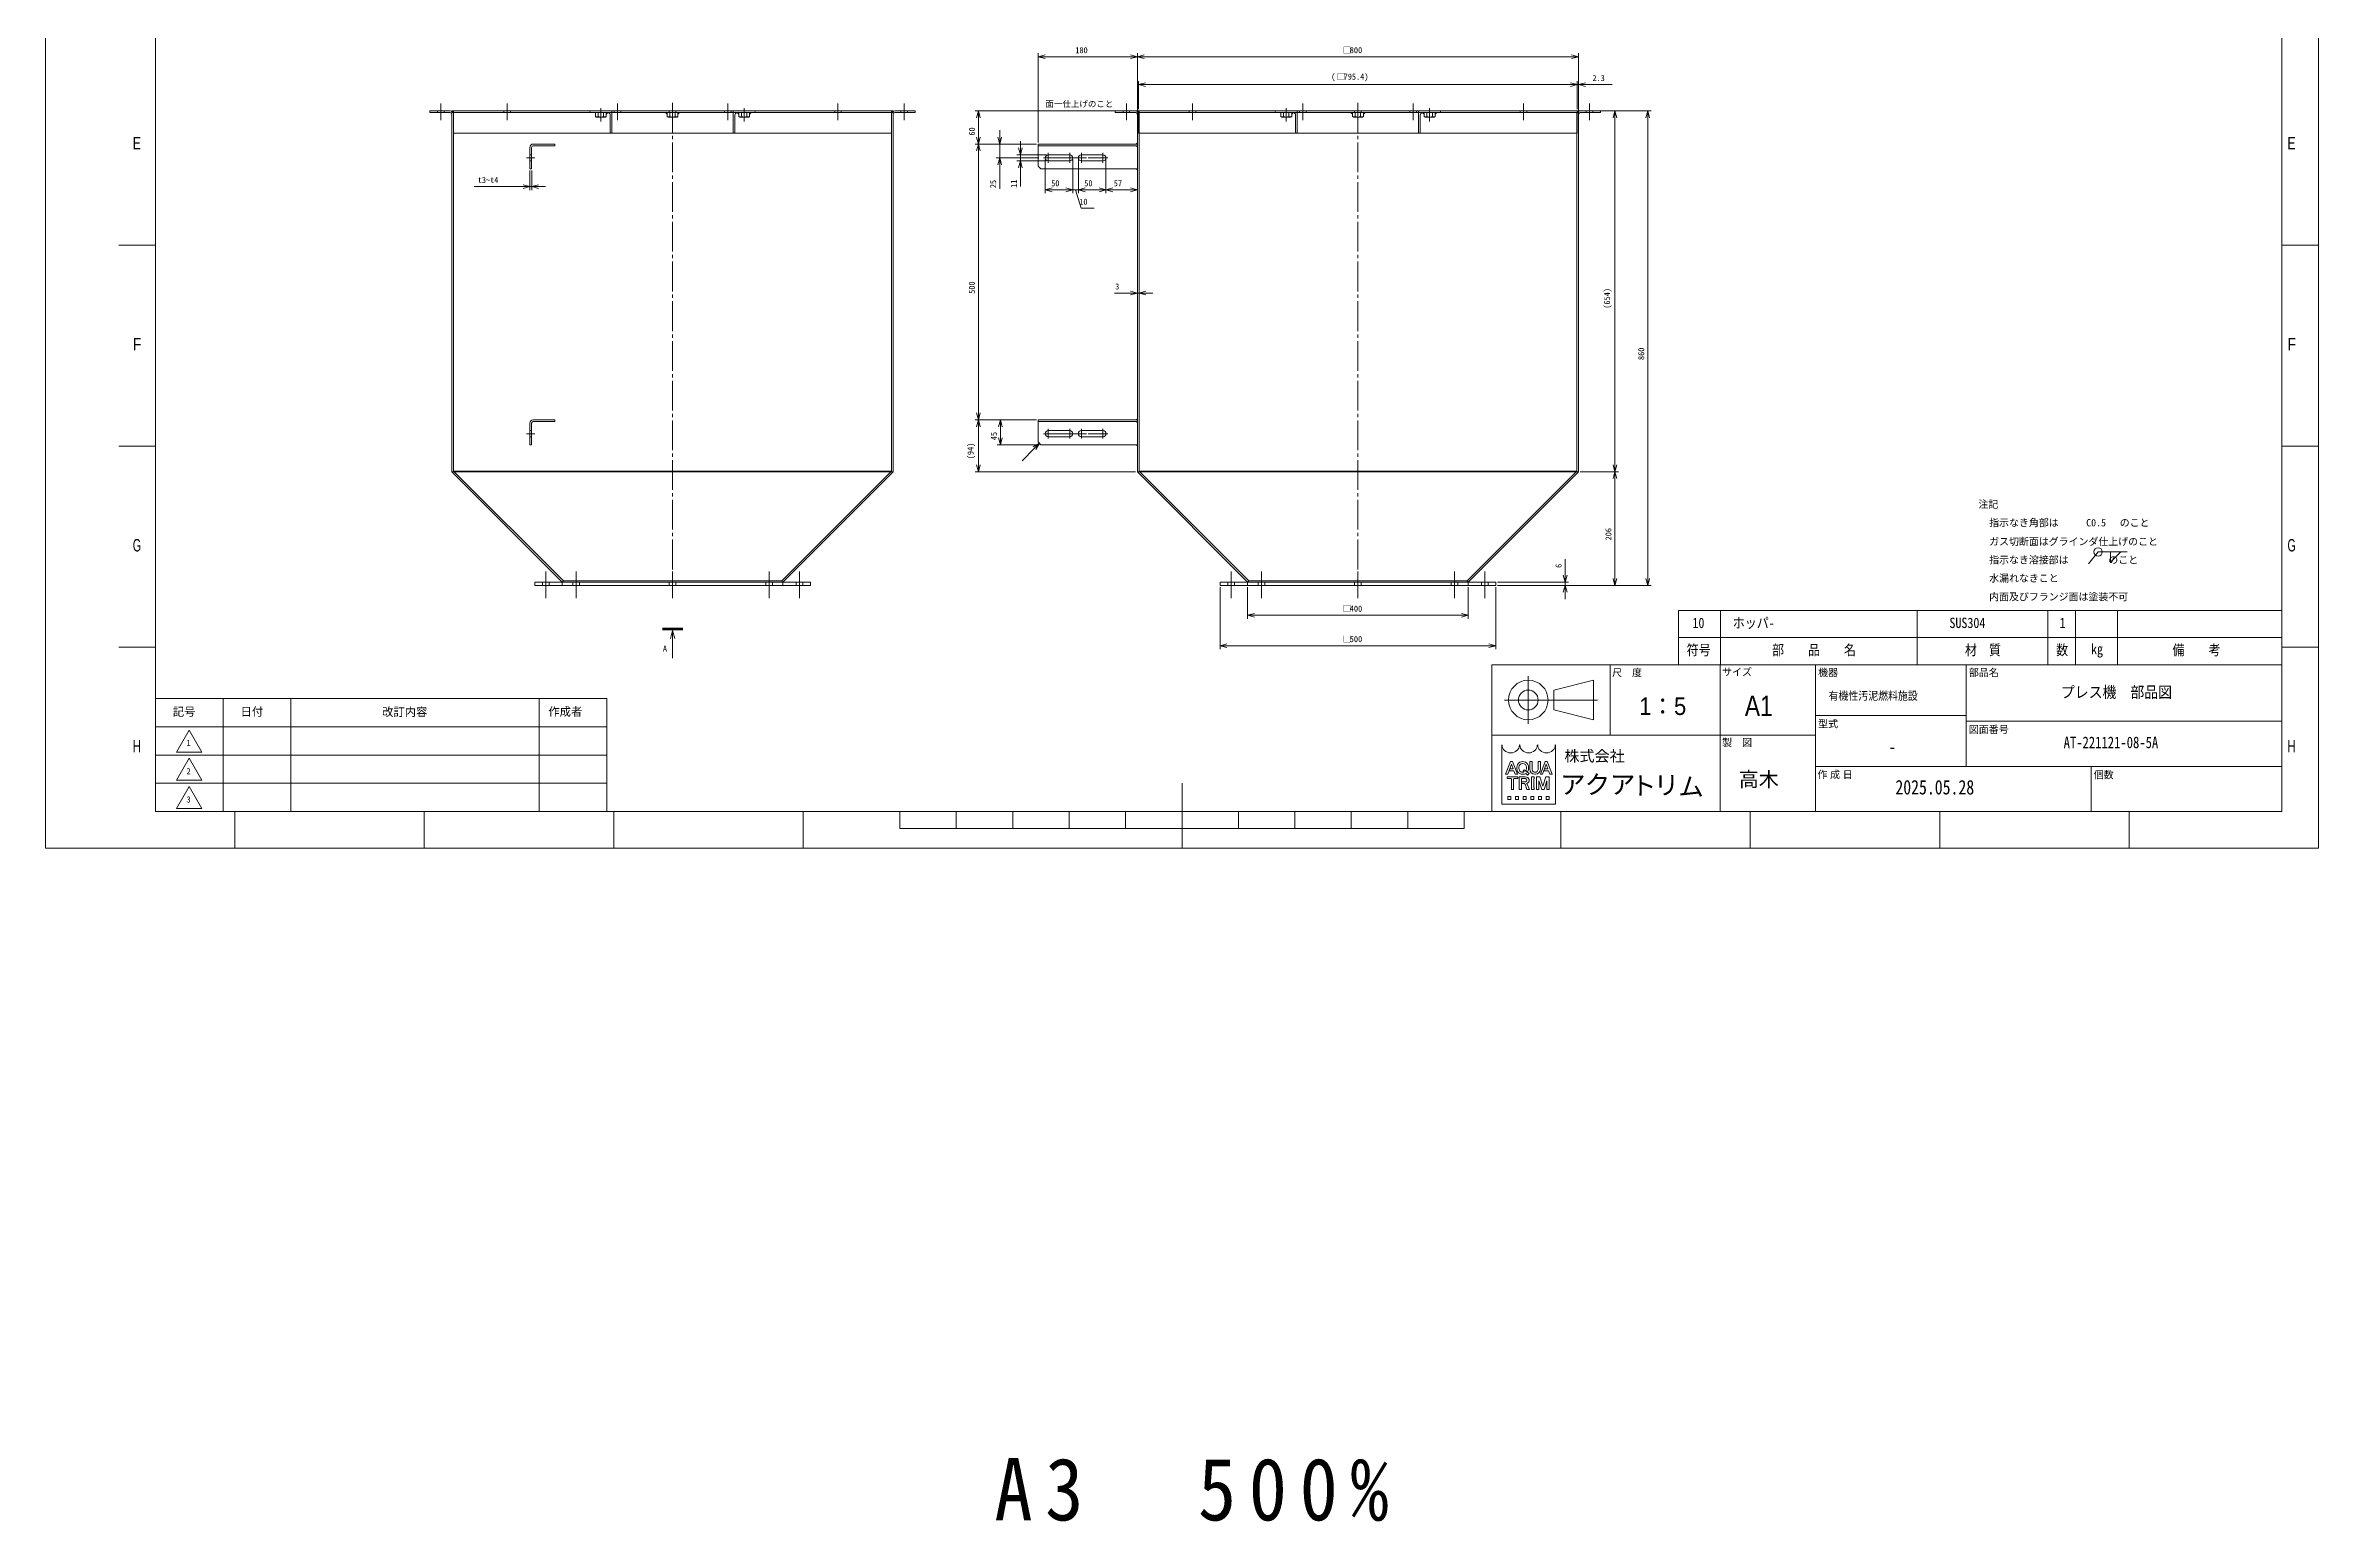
# Model space of a CAD drawing. Units: millimetres at full size. Extents: x -6753 to 6632, y -2759 to 1550.
# Drawn here: x 2510 to 6632, y -2759 to -83 of the extents above; entities that cross this region are included whole.
import ezdxf
from ezdxf.enums import TextEntityAlignment as Align

# ---------------------------------------------------------------- set-up
doc = ezdxf.new("R2010")
doc.units = ezdxf.units.MM
doc.header["$LTSCALE"] = 6
doc.linetypes.add('CHAIN2', pattern=[12, 9, -1, 1, -1])
for name, color, linetype, lineweight in [('0-2_08_DIM', 3, 'Continuous', 9), ('0-4_0', 134, 'Continuous', 9), ('0-8_99_図枠', 134, 'Continuous', 9), ('0-9_Defpoints', 134, 'Continuous', 9), ('0-A_02_細線', 6, 'Continuous', 9), ('0-B_01_外形線', 134, 'Continuous', 9), ('0-C_03_かくれ線', 5, 'Continuous', 9), ('0-D_04_中心線', 4, 'CHAIN2', 9)]:
    doc.layers.add(name, color=color, linetype=linetype, lineweight=lineweight)
doc.layers.add('0-7_07_TEXT', color=3, linetype='Continuous')
doc.layers.add('0-F', color=7, linetype='Continuous')
doc.styles.add('Arial', font='')
doc.styles.add('ＭＳ ゴシック', font='')
doc.styles.add('ＭＳ Ｐゴシック', font='')
doc.styles.get('Arial').set_extended_font_data('Arial')
doc.styles.get('ＭＳ ゴシック').set_extended_font_data('MS Gothic')
doc.styles.get('ＭＳ Ｐゴシック').set_extended_font_data('MS PGothic')

# ---------------------------------------------------------------- blocks, each defined once
blk = doc.blocks.new('U357')
at = {"layer": '0-D_04_中心線'}
for p, q in [((-9, 0), (-1.1, 0)), ((0, 1.1), (0, 9)), ((1.1, 0), (9, 0)), ((0, -9), (0, -1.1))]:
    blk.add_line(p, q, dxfattribs=at)
at = {"layer": '0-D_04_中心線', "linetype": 'Continuous'}
for p, q in [((-0.55, 0), (0.55, 0)), ((0, -0.55), (0, 0.55))]:
    blk.add_line(p, q, dxfattribs=at)
blk = doc.blocks.new('U351')
at = {"layer": '0-D_04_中心線'}
for p, q in [((-9, 0), (-1.1, 0)), ((0, 1.1), (0, 9)), ((1.1, 0), (9, 0)), ((0, -9), (0, -1.1))]:
    blk.add_line(p, q, dxfattribs=at)
at = {"layer": '0-D_04_中心線', "linetype": 'Continuous'}
for p, q in [((-0.55, 0), (0.55, 0)), ((0, -0.55), (0, 0.55))]:
    blk.add_line(p, q, dxfattribs=at)
blk = doc.blocks.new('U353')
at = {"layer": '0-D_04_中心線'}
for p, q in [((-9, 0), (-1.1, 0)), ((0, 1.1), (0, 9)), ((1.1, 0), (9, 0)), ((0, -9), (0, -1.1))]:
    blk.add_line(p, q, dxfattribs=at)
at = {"layer": '0-D_04_中心線', "linetype": 'Continuous'}
for p, q in [((-0.55, 0), (0.55, 0)), ((0, -0.55), (0, 0.55))]:
    blk.add_line(p, q, dxfattribs=at)
blk = doc.blocks.new('U352')
at = {"layer": '0-D_04_中心線'}
for p, q in [((-9, 0), (-1.1, 0)), ((0, 1.1), (0, 9)), ((1.1, 0), (9, 0)), ((0, -9), (0, -1.1))]:
    blk.add_line(p, q, dxfattribs=at)
at = {"layer": '0-D_04_中心線', "linetype": 'Continuous'}
for p, q in [((-0.55, 0), (0.55, 0)), ((0, -0.55), (0, 0.55))]:
    blk.add_line(p, q, dxfattribs=at)
blk = doc.blocks.new('U366')
at = {"layer": '0-D_04_中心線'}
for p, q in [((-9, 0), (-1.1, 0)), ((0, 1.1), (0, 9)), ((1.1, 0), (9, 0)), ((0, -9), (0, -1.1))]:
    blk.add_line(p, q, dxfattribs=at)
at = {"layer": '0-D_04_中心線', "linetype": 'Continuous'}
for p, q in [((-0.55, 0), (0.55, 0)), ((0, -0.55), (0, 0.55))]:
    blk.add_line(p, q, dxfattribs=at)
blk = doc.blocks.new('U354')
at = {"layer": '0-D_04_中心線'}
for p, q in [((-9, 0), (-1.1, 0)), ((0, 1.1), (0, 9)), ((1.1, 0), (9, 0)), ((0, -9), (0, -1.1))]:
    blk.add_line(p, q, dxfattribs=at)
at = {"layer": '0-D_04_中心線', "linetype": 'Continuous'}
for p, q in [((-0.55, 0), (0.55, 0)), ((0, -0.55), (0, 0.55))]:
    blk.add_line(p, q, dxfattribs=at)
blk = doc.blocks.new('U356')
at = {"layer": '0-D_04_中心線'}
for p, q in [((-9, 0), (-1.1, 0)), ((0, 1.1), (0, 9)), ((1.1, 0), (9, 0)), ((0, -9), (0, -1.1))]:
    blk.add_line(p, q, dxfattribs=at)
at = {"layer": '0-D_04_中心線', "linetype": 'Continuous'}
for p, q in [((-0.55, 0), (0.55, 0)), ((0, -0.55), (0, 0.55))]:
    blk.add_line(p, q, dxfattribs=at)
blk = doc.blocks.new('U355')
at = {"layer": '0-D_04_中心線'}
for p, q in [((-9, 0), (-1.1, 0)), ((0, 1.1), (0, 9)), ((1.1, 0), (9, 0)), ((0, -9), (0, -1.1))]:
    blk.add_line(p, q, dxfattribs=at)
at = {"layer": '0-D_04_中心線', "linetype": 'Continuous'}
for p, q in [((-0.55, 0), (0.55, 0)), ((0, -0.55), (0, 0.55))]:
    blk.add_line(p, q, dxfattribs=at)
blk = doc.blocks.new('seca05')
at = {"layer": '0-4_0'}
for q in [(-0.804, -3.5), (0.804, -3.5), (0, -10.635)]:
    blk.add_line((0, -0.5), q, dxfattribs=at)
blk.add_solid([(-3.763, 0.5), (3.763, 0.5), (-3.763, -0.5), (3.763, -0.5)], dxfattribs=at)
blk = doc.blocks.new('Weld-line')
at = {"layer": '0-2_08_DIM'}
blk.add_line((0, 0), (1, 0), dxfattribs=at)
blk = doc.blocks.new('Weld10-s5')
at = {"layer": '0-2_08_DIM'}
blk.add_circle((0, 0), 2, dxfattribs=at)
blk = doc.blocks.new('Weld10-a1')
at = {"layer": '0-2_08_DIM'}
blk.add_lwpolyline([(5, 0), (0, 5), (0, 0)], close=True, dxfattribs=at)
blk = doc.blocks.new('Jis_w20130906110600')
at = {"layer": '0-2_08_DIM'}
blk.add_line((-4.631, -5.765), (0, 0), dxfattribs=at)
blk.add_blockref('Weld10-s5', (0, 0), dxfattribs=at)
at = {"layer": '0-2_08_DIM', "xscale": 14, "yscale": 14}
blk.add_blockref('Weld-line', (0, 0), dxfattribs=at)
at = {"layer": '0-2_08_DIM', "xscale": -1, "rotation": 180}
blk.add_blockref('Weld10-a1', (6, 0), dxfattribs=at)
blk = doc.blocks.new('_Open30')
at = {"layer": '0-2_08_DIM'}
blk.add_line((0, 0), (-1, 0), dxfattribs=at)
blk.add_lwpolyline([(-1, 0.2679), (0, 0), (-1, -0.2679)], dxfattribs=at)

msp = doc.modelspace()

# ---------------------------------------------------------------- linework, layer by layer
at = {"layer": '0-2_08_DIM'}
for p, q in [((4310.374, -259.039), (4310.374, -97.605)), ((4477.874, -103.855), (4322.874, -103.855)), ((4490.374, -202.039), (4490.374, -97.605)), ((4490.374, -202.039), (4490.374, -97.605)), ((4502.874, -103.855), (5277.874, -103.855)), ((5290.374, -202.039), (5290.374, -97.605)), ((4492.674, -199.039), (4492.674, -148.158)), ((5275.574, -154.408), (4505.174, -154.408)), ((5275.574, -154.408), (5263.074, -154.408)), ((5288.074, -199.039), (5288.074, -148.158)), ((5288.074, -199.039), (5288.074, -148.158)), ((5288.074, -154.408), (5290.374, -154.408)), ((5290.374, -202.039), (5290.374, -148.158)), ((5302.874, -154.408), (5351.624, -154.408)), ((4489.549, -202.164), (4195.937, -202.164)), ((5291.199, -202.164), (5422.258, -202.164)), ((5321.199, -202.164), (5362.756, -202.164)), ((4202.187, -249.664), (4202.187, -214.664)), ((4240.712, -249.664), (4240.712, -237.164)), ((5356.506, -843.664), (5356.506, -214.664)), ((5416.008, -214.664), (5416.008, -1049.664)), ((4307.249, -262.164), (4195.937, -262.164)), ((4307.249, -262.164), (4195.937, -262.164)), ((4202.187, -274.664), (4202.187, -749.664)), ((4307.249, -262.164), (4234.462, -262.164)), ((4311.599, -287.164), (4234.462, -287.164)), ((4240.712, -262.164), (4240.712, -287.164)), ((4325.749, -281.664), (4272.089, -281.664)), ((4278.339, -269.164), (4278.339, -256.664)), ((4278.339, -281.664), (4278.339, -292.664)), ((3388.805, -310.289), (3388.805, -345.462)), ((3392.005, -310.289), (3392.005, -345.462)), ((4240.712, -299.664), (4240.712, -343.414)), ((4325.749, -292.664), (4272.089, -292.664)), ((4278.339, -305.164), (4278.339, -338.914)), ((4323.374, -290.289), (4323.374, -351.383)), ((4373.374, -290.289), (4373.374, -351.383)), ((4373.374, -290.289), (4373.374, -351.383)), ((4383.374, -290.289), (4383.374, -351.383)), ((4383.374, -290.289), (4383.374, -351.383)), ((4433.374, -290.289), (4433.374, -351.383)), ((4433.374, -290.289), (4433.374, -351.383)), ((4490.374, -310.289), (4490.374, -351.383)), ((3376.305, -339.212), (3287.555, -339.212)), ((3392.005, -339.212), (3388.805, -339.212)), ((3404.505, -339.212), (3417.005, -339.212)), ((4360.874, -345.133), (4335.874, -345.133)), ((4360.874, -345.133), (4348.374, -345.133)), ((4373.374, -345.133), (4383.374, -345.133)), ((4373.374, -345.133), (4383.374, -345.133)), ((4395.874, -345.133), (4408.374, -345.133)), ((4395.874, -345.133), (4420.874, -345.133)), ((4445.874, -345.133), (4477.874, -345.133)), ((4477.874, -532.217), (4449.124, -532.217)), ((4490.374, -524.281), (4490.374, -538.467)), ((4493.374, -532.217), (4490.374, -532.217)), ((4493.374, -524.281), (4493.374, -538.467)), ((4505.874, -532.217), (4518.374, -532.217)), ((4307.249, -762.164), (4195.937, -762.164)), ((4307.249, -762.164), (4195.937, -762.164)), ((4202.187, -774.664), (4202.187, -843.664)), ((4307.249, -762.164), (4235.854, -762.164)), ((4242.104, -774.664), (4242.104, -794.664)), ((4312.249, -807.164), (4235.854, -807.164)), ((4304.035, -813.503), (4281.227, -836.311)), ((4487.249, -856.164), (4195.937, -856.164)), ((5293.499, -856.164), (5362.756, -856.164)), ((5293.499, -856.164), (5362.756, -856.164)), ((5356.506, -1049.664), (5356.506, -868.664)), ((5266.149, -1043.664), (5266.149, -1014.914)), ((4640.374, -1065.289), (4640.374, -1177.709)), ((4690.374, -1065.289), (4690.374, -1122.538)), ((5090.374, -1065.289), (5090.374, -1122.538)), ((5140.374, -1065.289), (5140.374, -1177.709)), ((5143.499, -1056.164), (5272.399, -1056.164)), ((5143.499, -1062.164), (5272.399, -1062.164)), ((5143.499, -1062.164), (5362.756, -1062.164)), ((5143.499, -1062.164), (5422.258, -1062.164)), ((5266.149, -1062.164), (5266.149, -1056.164)), ((5266.149, -1074.664), (5266.149, -1087.164)), ((5077.874, -1116.288), (4702.874, -1116.288)), ((5127.874, -1171.459), (4652.874, -1171.459))]:
    msp.add_line(p, q, dxfattribs=at)
msp.add_lwpolyline([(4378.374, -345.133), (4388.406, -378.57), (4412.156, -378.57)], dxfattribs=at)
at = {"layer": '0-4_0'}
for p, q in [((3247.455, -202.164), (4047.455, -202.164)), ((3247.455, -205.164), (4047.455, -205.164)), ((4490.374, -202.164), (5290.374, -202.164)), ((4490.374, -205.164), (5290.374, -205.164)), ((4367.874, -281.664), (4328.874, -281.664)), ((4427.874, -281.664), (4388.874, -281.664)), ((4328.874, -292.664), (4367.874, -292.664)), ((4388.874, -292.664), (4427.874, -292.664)), ((4367.874, -781.664), (4328.874, -781.664)), ((4427.874, -781.664), (4388.874, -781.664)), ((4328.874, -792.664), (4367.874, -792.664)), ((4388.874, -792.664), (4427.874, -792.664))]:
    msp.add_line(p, q, dxfattribs=at)
for points in [[(3847.455, -1056.164), (3447.455, -1056.164), (3247.455, -856.164), (3247.455, -202.164), (4047.455, -202.164), (4047.455, -856.164)], [(5090.374, -1056.164), (4690.374, -1056.164), (4490.374, -856.164), (4490.374, -202.164), (5290.374, -202.164), (5290.374, -856.164)], [(4488.374, -262.164), (4490.374, -262.164), (4490.374, -260.164)], [(4488.374, -265.164), (4490.374, -265.164), (4490.374, -267.164)], [(4488.374, -307.164), (4490.374, -307.164), (4490.374, -309.164)], [(4488.374, -762.164), (4490.374, -762.164), (4490.374, -760.164)], [(4488.374, -765.164), (4490.374, -765.164), (4490.374, -767.164)], [(4488.374, -807.164), (4490.374, -807.164), (4490.374, -809.164)]]:
    msp.add_lwpolyline(points, close=True, dxfattribs=at)
for points in [[(3388.805, -268.164), (3388.805, -307.164), (3391.805, -307.164), (3391.805, -268.164)], [(3394.805, -265.164), (3433.805, -265.164), (3433.805, -262.164), (3394.805, -262.164)], [(3388.805, -768.164), (3388.805, -807.164), (3391.805, -807.164), (3391.805, -768.164)], [(3394.805, -765.164), (3433.805, -765.164), (3433.805, -762.164), (3394.805, -762.164)]]:
    msp.add_lwpolyline(points, dxfattribs=at)
for centre, radius, start, end in [((3244.455, -208.164), 6, 60, 90), ((4050.455, -208.164), 6, 90, 120), ((4487.374, -208.164), 6, 60, 90), ((5293.374, -208.164), 6, 90, 120), ((3394.805, -268.164), 6, 90, 180), ((3394.805, -268.164), 3, 90, 180), ((4328.874, -287.164), 5.5, 90, 270), ((4367.874, -287.164), 5.5, 270, 90), ((4388.874, -287.164), 5.5, 90, 270), ((4427.874, -287.164), 5.5, 270, 90), ((3394.805, -768.164), 6, 90, 180), ((3394.805, -768.164), 3, 90, 180), ((4328.874, -787.164), 5.5, 90, 270), ((4367.874, -787.164), 5.5, 270, 90), ((4388.874, -787.164), 5.5, 90, 270), ((4427.874, -787.164), 5.5, 270, 90)]:
    msp.add_arc(centre, radius, start, end, dxfattribs=at)
at = {"layer": '0-8_99_図枠'}
for p, q in [((2709.629, -445.517), (2643.107, -445.517)), ((6632.346, -445.517), (6565.825, -445.517)), ((2709.629, -809.879), (2643.107, -809.879)), ((6632.346, -809.879), (6565.825, -809.879)), ((2709.629, -1174.241), (2643.107, -1174.241)), ((6632.346, -1174.241), (6565.825, -1174.241)), ((5199.321, -1312.942), (5199.321, -1226.976)), ((5347.971, -1333.922), (5347.971, -1205.996)), ((5547.535, -1472.082), (5547.535, -1205.996)), ((5719.964, -1472.082), (5719.964, -1205.996)), ((5993.217, -1205.996), (5993.217, -1390.209)), ((2832.438, -1472.082), (2832.438, -1267.401)), ((2955.246, -1472.082), (2955.246, -1267.401)), ((3405.545, -1472.082), (3405.545, -1267.401)), ((5156.338, -1269.959), (5324.689, -1269.959)), ((2709.629, -1318.571), (3528.354, -1318.571)), ((5719.964, -1298.103), (5993.217, -1298.103)), ((5993.217, -1308.337), (6565.825, -1308.337)), ((5719.964, -1333.922), (5133.056, -1333.922)), ((2709.629, -1369.741), (3528.354, -1369.741)), ((5162.324, -1404.652), (5168.823, -1386.401)), ((5164.592, -1398.543), (5165.846, -1395.021)), ((5164.592, -1398.543), (5173.146, -1398.543)), ((5165.846, -1395.021), (5171.892, -1395.021)), ((5166.902, -1381.481), (5170.744, -1381.481)), ((5171.892, -1395.021), (5168.823, -1386.401)), ((5179.481, -1404.54), (5170.744, -1381.481)), ((5178.493, -1391.676), (5178.493, -1394.457)), ((5182.355, -1391.949), (5182.355, -1394.173)), ((5190.049, -1398.509), (5192.102, -1396.329)), ((5190.049, -1398.509), (5191.942, -1400.35)), ((5192.102, -1396.329), (5200.685, -1403.401)), ((5194.576, -1398.258), (5197.562, -1400.719)), ((5195.947, -1391.949), (5195.947, -1394.173)), ((5199.809, -1391.676), (5199.809, -1394.457)), ((5201.952, -1395.295), (5201.952, -1381.481)), ((5206.122, -1381.481), (5201.952, -1381.481)), ((5206.122, -1394.457), (5206.122, -1381.481)), ((5221.415, -1395.295), (5221.415, -1381.481)), ((5225.339, -1404.652), (5231.838, -1386.401)), ((5227.607, -1398.543), (5228.861, -1395.021)), ((5227.607, -1398.543), (5236.162, -1398.543)), ((5228.861, -1395.021), (5234.907, -1395.021)), ((5229.917, -1381.481), (5233.759, -1381.481)), ((5234.907, -1395.021), (5231.838, -1386.401)), ((5242.496, -1404.54), (5233.759, -1381.481)), ((5719.964, -1390.209), (6565.825, -1390.209)), ((6220.244, -1390.209), (6220.244, -1472.082)), ((2709.629, -1420.912), (3528.354, -1420.912)), ((4571.308, -1538.306), (4571.308, -1420.912)), ((5158.164, -1404.652), (5158.164, -1404.54)), ((5158.164, -1404.652), (5162.324, -1404.652)), ((5161.171, -1409.286), (5180.17, -1409.286)), ((5161.171, -1409.286), (5161.171, -1412.529)), ((5161.171, -1412.529), (5168.122, -1412.529)), ((5168.585, -1432.456), (5168.585, -1412.993)), ((5168.585, -1432.456), (5172.756, -1432.456)), ((5172.756, -1432.456), (5172.756, -1412.993)), ((5173.219, -1412.529), (5180.17, -1412.529)), ((5179.481, -1404.652), (5179.481, -1404.54)), ((5180.17, -1409.286), (5180.17, -1412.529)), ((5182.812, -1409.286), (5182.812, -1432.456)), ((5182.812, -1409.286), (5193.47, -1409.286)), ((5186.982, -1412.529), (5194.026, -1412.529)), ((5187.121, -1421.476), (5187.121, -1418.232)), ((5187.121, -1418.232), (5194.026, -1418.232)), ((5187.121, -1421.476), (5191.672, -1421.476)), ((5193.391, -1422.637), (5196.919, -1432.456)), ((5194.781, -1403.113), (5198.003, -1406.249)), ((5196.919, -1432.456), (5201.414, -1432.456)), ((5197.421, -1422.493), (5201.414, -1432.27)), ((5198.003, -1406.249), (5200.685, -1403.401)), ((5201.414, -1432.27), (5201.414, -1432.456)), ((5204.928, -1409.286), (5210.025, -1409.286)), ((5204.928, -1409.286), (5204.928, -1412.529)), ((5204.928, -1432.456), (5204.928, -1429.212)), ((5205.391, -1428.749), (5205.391, -1412.993)), ((5209.562, -1428.749), (5209.562, -1412.993)), ((5210.025, -1409.286), (5210.025, -1412.529)), ((5212.378, -1404.652), (5210.988, -1404.652)), ((5214.2, -1409.286), (5220.252, -1409.286)), ((5223.7, -1432.456), (5218.367, -1416.237)), ((5225.786, -1426.114), (5220.252, -1409.286)), ((5221.18, -1404.652), (5221.18, -1404.54)), ((5221.18, -1404.652), (5225.339, -1404.652)), ((5223.7, -1432.456), (5227.871, -1432.456)), ((5225.786, -1426.114), (5231.319, -1409.286)), ((5227.871, -1432.456), (5233.204, -1416.237)), ((5237.374, -1409.286), (5231.319, -1409.286)), ((5242.496, -1404.652), (5242.496, -1404.54)), ((2853.776, -1538.306), (2853.776, -1472.082)), ((3197.282, -1538.306), (3197.282, -1472.082)), ((3540.789, -1538.306), (3540.789, -1472.082)), ((3884.295, -1538.306), (3884.295, -1472.082)), ((4059.605, -1502.784), (4059.605, -1472.082)), ((4161.945, -1502.784), (4161.945, -1472.082)), ((4264.286, -1502.784), (4264.286, -1472.082)), ((4366.627, -1502.784), (4366.627, -1472.082)), ((4468.967, -1502.784), (4468.967, -1472.082)), ((4673.649, -1502.784), (4673.649, -1472.082)), ((4775.989, -1502.784), (4775.989, -1472.082)), ((4878.33, -1502.784), (4878.33, -1472.082)), ((4980.671, -1502.784), (4980.671, -1472.082)), ((5083.011, -1502.784), (5083.011, -1472.082)), ((5162.331, -1444.59), (5162.331, -1450.151)), ((5176.233, -1444.59), (5176.233, -1450.151)), ((5190.135, -1444.59), (5190.135, -1450.151)), ((5204.038, -1444.59), (5204.038, -1450.151)), ((5217.94, -1444.59), (5217.94, -1450.151)), ((5237.403, -1444.59), (5237.403, -1450.151)), ((5258.321, -1538.306), (5258.321, -1472.082)), ((5601.827, -1538.603), (5601.827, -1472.082)), ((5601.827, -1538.306), (5601.827, -1472.082)), ((5945.334, -1538.306), (5945.334, -1472.082)), ((6288.84, -1538.306), (6288.84, -1472.082)), ((4059.605, -1502.784), (5083.011, -1502.784))]:
    msp.add_line(p, q, dxfattribs=at)
for points in [[(2709.629, -1472.082), (6565.825, -1472.082), (6565.825, 1309.773), (2709.629, 1309.773)], [(5133.056, -1472.082), (6565.825, -1472.082), (6565.825, -1205.996), (5133.056, -1205.996)], [(5245.886, -1252.05), (5317.525, -1234.14), (5317.525, -1305.778), (5245.886, -1287.869)], [(2709.629, -1472.082), (3528.354, -1472.082), (3528.354, -1267.401), (2709.629, -1267.401)], [(2748.007, -1364.306), (2771.033, -1324.423), (2794.06, -1364.306)], [(2748.007, -1415.477), (2771.033, -1375.593), (2794.06, -1415.477)], [(2748.007, -1466.647), (2771.033, -1426.764), (2794.06, -1466.647)]]:
    msp.add_lwpolyline(points, close=True, dxfattribs=at)
for points in [[(5248.524, -1351.446), (5248.524, -1458.493), (5151.209, -1458.493), (5151.209, -1351.446)], [(5158.164, -1404.652), (5158.164, -1404.54), (5166.902, -1381.481)], [(5179.481, -1404.652), (5175.321, -1404.652), (5173.146, -1398.543)], [(5217.244, -1394.457), (5217.244, -1381.481), (5221.415, -1381.481)], [(5221.18, -1404.652), (5221.18, -1404.54), (5229.917, -1381.481)], [(5242.496, -1404.652), (5238.337, -1404.652), (5236.162, -1398.543)], [(5182.812, -1432.456), (5186.982, -1432.456), (5186.982, -1412.529)], [(5204.928, -1432.456), (5210.025, -1432.456), (5210.025, -1429.212)], [(5214.2, -1409.286), (5214.2, -1432.456), (5218.371, -1432.456), (5218.367, -1416.237)], [(5233.204, -1416.237), (5233.204, -1432.456), (5237.374, -1432.456), (5237.374, -1409.286)], [(5162.331, -1444.59), (5167.892, -1444.59), (5167.892, -1450.151), (5162.331, -1450.151)], [(5176.233, -1444.59), (5181.794, -1444.59), (5181.794, -1450.151), (5176.233, -1450.151)], [(5190.135, -1444.59), (5195.696, -1444.59), (5195.696, -1450.151), (5190.135, -1450.151)], [(5204.038, -1444.59), (5209.598, -1444.59), (5209.598, -1450.151), (5204.038, -1450.151)], [(5217.94, -1444.59), (5223.501, -1444.59), (5223.501, -1450.151), (5217.94, -1450.151)], [(5237.403, -1444.59), (5231.842, -1444.59), (5231.842, -1450.151), (5237.403, -1450.151)]]:
    msp.add_lwpolyline(points, dxfattribs=at)
for radius in [35.819, 17.91]:
    msp.add_circle((5199.321, -1269.959), radius, dxfattribs=at)
for centre, radius, start, end in [((5151.209, -1351.91), 0.463, 0, 90), ((5183.648, -1351.91), 0.463, 0, 180), ((5183.648, -1351.91), 0.463, 0, 90), ((5216.086, -1351.91), 0.463, 0, 180), ((5248.524, -1351.91), 0.463, 90, 180), ((5211.748, -1394.876), 9.805, 182.45003, 265.55526), ((5214.395, -1394.565), 8.273, 179.25279, 218.96457), ((5211.683, -1393.011), 7.713, 241.15773, 298.84227), ((5211.618, -1394.876), 9.805, 274.44474, 357.54997), ((5208.971, -1394.565), 8.273, 321.03543, 0.74721), ((5168.122, -1412.993), 0.463, 0, 90), ((5173.219, -1412.993), 0.463, 90, 180), ((5191.672, -1423.329), 1.854, 21.9283, 90), ((5193.927, -1415.381), 2.853, 271.99706, 88.00294), ((5194.617, -1423.641), 3.03, 22.27295, 58.55311), ((5204.928, -1412.993), 0.463, 0, 90), ((5204.928, -1428.749), 0.463, 270, 0), ((5210.025, -1412.993), 0.463, 90, 180), ((5210.025, -1428.749), 0.463, 180, 270)]:
    msp.add_arc(centre, radius, start, end, dxfattribs=at)
for centre, major_axis, ratio, start_param, end_param in [((5167.429, -1351.91), (-15.756, 0), 0.882353, 6.28318531, 9.42477796), ((5199.867, -1351.91), (-15.756, 0), 0.882353, 6.28318531, 9.42477796), ((5232.305, -1351.91), (-15.756, 0), 0.882353, 6.28318531, 9.42477796), ((5189.151, -1391.676), (-10.658, 0), 0.956522, 3.14159265, 6.28318531), ((5189.151, -1394.457), (-10.658, 0), 0.956522, 0, 2.12727056), ((5189.151, -1391.949), (6.796, 0), 0.994718, 6.28318531, 9.42477796), ((5189.151, -1394.184), (6.796, 0), 0.995036, 3.14159265, 5.13549259), ((5189.151, -1394.184), (6.796, 0), 0.995036, 5.63666712, 6.28318531), ((5189.151, -1394.457), (-10.658, 0), 0.956522, 2.48020459, 3.14159265), ((5193.47, -1415.381), (-7.48, 0), 0.81482, 1.94406945, 4.71238898)]:
    msp.add_ellipse(centre, major_axis=major_axis, ratio=ratio, start_param=start_param, end_param=end_param, dxfattribs=at)
at = {"layer": '0-9_Defpoints'}
msp.add_lwpolyline([(2510.269, -1538.306), (6632.346, -1538.306), (6632.346, 1376.294), (2510.269, 1376.294)], close=True, dxfattribs=at)
at = {"layer": '0-A_02_細線'}
for p, q in [((5471.665, -1205.996), (5471.665, -1107.759)), ((5471.665, -1107.759), (6565.825, -1107.759)), ((5547.638, -1107.759), (5547.638, -1205.996)), ((5904.297, -1107.759), (5904.297, -1205.996)), ((6141.197, -1107.759), (6141.197, -1205.996)), ((6191.846, -1107.759), (6191.846, -1205.996)), ((6267.818, -1107.759), (6267.818, -1205.996)), ((5471.665, -1156.878), (6565.825, -1156.878))]:
    msp.add_line(p, q, dxfattribs=at)
at = {"layer": '0-B_01_外形線'}
for p, q in [((4310.374, -265.164), (4490.374, -265.164)), ((4310.374, -765.164), (4490.374, -765.164)), ((3247.455, -856.164), (4047.455, -856.164)), ((4490.374, -856.164), (5290.374, -856.164))]:
    msp.add_line(p, q, dxfattribs=at)
for points in [[(3244.455, -202.164), (3207.455, -202.164), (3207.455, -205.164), (3244.455, -205.164)], [(4050.455, -202.164), (4087.455, -202.164), (4087.455, -205.164), (4050.455, -205.164)], [(4487.374, -202.164), (4450.374, -202.164), (4450.374, -205.164), (4487.374, -205.164)], [(5293.374, -202.164), (5330.374, -202.164), (5330.374, -205.164), (5293.374, -205.164)], [(4490.374, -262.164), (4310.374, -262.164), (4310.374, -302.164), (4315.374, -307.164), (4490.374, -307.164), (4490.374, -265.164)], [(4490.374, -762.164), (4310.374, -762.164), (4310.374, -802.164), (4315.374, -807.164), (4490.374, -807.164), (4490.374, -765.164)]]:
    msp.add_lwpolyline(points, dxfattribs=at)
for points in [[(3397.455, -1062.164), (3897.455, -1062.164), (3897.455, -1056.164), (3397.455, -1056.164)], [(4640.374, -1062.164), (5140.374, -1062.164), (5140.374, -1056.164), (4640.374, -1056.164)]]:
    msp.add_lwpolyline(points, close=True, dxfattribs=at)
for centre, start, end in [((3244.455, -208.164), 360, 90), ((4050.455, -208.164), 90, 180), ((4487.374, -208.164), 360, 90), ((5293.374, -208.164), 90, 180)]:
    msp.add_arc(centre, 3, start, end, dxfattribs=at)
at = {"layer": '0-C_03_かくれ線'}
for p, q in [((3221.455, -202.164), (3221.455, -205.164)), ((3233.455, -202.164), (3233.455, -205.164)), ((4045.155, -205.164), (3249.755, -205.164)), ((3250.455, -854.922), (3250.455, -202.164)), ((3250.455, -205.164), (4044.455, -205.164)), ((3341.455, -202.164), (3341.455, -205.164)), ((3353.455, -202.164), (3353.455, -205.164)), ((3529.955, -205.164), (3499.455, -205.164)), ((3527.27, -205.164), (3507.64, -205.164)), ((3507.64, -205.164), (3507.64, -212.261)), ((3512.548, -205.164), (3512.548, -212.261)), ((3522.363, -205.164), (3522.363, -212.261)), ((3527.27, -205.164), (3527.27, -212.261)), ((3541.455, -202.164), (3541.455, -205.164)), ((3553.455, -202.164), (3553.455, -205.164)), ((3637.64, -205.164), (3657.27, -205.164)), ((3637.64, -205.164), (3637.64, -212.261)), ((3641.455, -202.164), (3641.455, -205.164)), ((3641.455, -202.164), (3641.455, -205.164)), ((3642.548, -205.164), (3642.548, -212.261)), ((3652.363, -205.164), (3652.363, -212.261)), ((3653.455, -202.164), (3653.455, -205.164)), ((3653.455, -202.164), (3653.455, -205.164)), ((3657.27, -205.164), (3657.27, -212.261)), ((3741.455, -202.164), (3741.455, -205.164)), ((3753.455, -202.164), (3753.455, -205.164)), ((3764.955, -205.164), (3795.455, -205.164)), ((3767.64, -205.164), (3787.27, -205.164)), ((3767.64, -205.164), (3767.64, -212.261)), ((3772.548, -205.164), (3772.548, -212.261)), ((3782.363, -205.164), (3782.363, -212.261)), ((3787.27, -205.164), (3787.27, -212.261)), ((3941.455, -202.164), (3941.455, -205.164)), ((3953.455, -202.164), (3953.455, -205.164)), ((4061.455, -202.164), (4061.455, -205.164)), ((4073.455, -202.164), (4073.455, -205.164)), ((4464.374, -202.164), (4464.374, -205.164)), ((4476.374, -202.164), (4476.374, -205.164)), ((5288.074, -205.164), (4492.674, -205.164)), ((4493.374, -854.922), (4493.374, -202.164)), ((4584.374, -202.164), (4584.374, -205.164)), ((4596.374, -202.164), (4596.374, -205.164)), ((4772.874, -205.164), (4742.374, -205.164)), ((4770.189, -205.164), (4750.559, -205.164)), ((4750.559, -205.164), (4750.559, -212.261)), ((4755.467, -205.164), (4755.467, -212.261)), ((4765.282, -205.164), (4765.282, -212.261)), ((4770.189, -205.164), (4770.189, -212.261)), ((4784.374, -202.164), (4784.374, -205.164)), ((4796.374, -202.164), (4796.374, -205.164)), ((4880.559, -205.164), (4900.189, -205.164)), ((4880.559, -205.164), (4880.559, -212.261)), ((4884.374, -202.164), (4884.374, -205.164)), ((4884.374, -202.164), (4884.374, -205.164)), ((4884.374, -202.164), (4884.374, -205.164)), ((4885.467, -205.164), (4885.467, -212.261)), ((4895.282, -205.164), (4895.282, -212.261)), ((4896.374, -202.164), (4896.374, -205.164)), ((4896.374, -202.164), (4896.374, -205.164)), ((4896.374, -202.164), (4896.374, -205.164)), ((4900.189, -205.164), (4900.189, -212.261)), ((4984.374, -202.164), (4984.374, -205.164)), ((4996.374, -202.164), (4996.374, -205.164)), ((5007.874, -205.164), (5038.374, -205.164)), ((5010.559, -205.164), (5030.189, -205.164)), ((5010.559, -205.164), (5010.559, -212.261)), ((5015.467, -205.164), (5015.467, -212.261)), ((5025.282, -205.164), (5025.282, -212.261)), ((5030.189, -205.164), (5030.189, -212.261)), ((5184.374, -202.164), (5184.374, -205.164)), ((5196.374, -202.164), (5196.374, -205.164)), ((5304.374, -202.164), (5304.374, -205.164)), ((5316.374, -202.164), (5316.374, -205.164)), ((3507.64, -212.261), (3509.205, -213.164)), ((3525.705, -213.164), (3509.205, -213.164)), ((3527.27, -212.261), (3525.705, -213.164)), ((3534.455, -240.164), (3534.455, -209.664)), ((3537.455, -242.164), (3536.455, -242.164)), ((3637.64, -212.261), (3639.205, -213.164)), ((3639.205, -213.164), (3655.705, -213.164)), ((3657.27, -212.261), (3655.705, -213.164)), ((3757.455, -242.164), (3758.455, -242.164)), ((3760.455, -240.164), (3760.455, -209.664)), ((3767.64, -212.261), (3769.205, -213.164)), ((3769.205, -213.164), (3785.705, -213.164)), ((3787.27, -212.261), (3785.705, -213.164)), ((4750.559, -212.261), (4752.124, -213.164)), ((4768.624, -213.164), (4752.124, -213.164)), ((4770.189, -212.261), (4768.624, -213.164)), ((4777.374, -240.164), (4777.374, -209.664)), ((4780.374, -242.164), (4779.374, -242.164)), ((4880.559, -212.261), (4882.124, -213.164)), ((4882.124, -213.164), (4898.624, -213.164)), ((4900.189, -212.261), (4898.624, -213.164)), ((5000.374, -242.164), (5001.374, -242.164)), ((5003.374, -240.164), (5003.374, -209.664)), ((5010.559, -212.261), (5012.124, -213.164)), ((5012.124, -213.164), (5028.624, -213.164)), ((5030.189, -212.261), (5028.624, -213.164)), ((3391.805, -281.664), (3388.805, -281.664)), ((3391.805, -292.664), (3388.805, -292.664)), ((3391.805, -781.664), (3388.805, -781.664)), ((3391.805, -792.664), (3388.805, -792.664)), ((3250.455, -854.922), (4044.455, -854.922)), ((3250.455, -854.922), (3449.576, -1054.043)), ((4493.374, -854.922), (5287.374, -854.922)), ((4493.374, -854.922), (4692.496, -1054.043)), ((3411.455, -1056.164), (3411.455, -1062.164)), ((3423.455, -1056.164), (3423.455, -1062.164)), ((3447.455, -1056.164), (3449.576, -1054.043)), ((3447.455, -1056.164), (3447.455, -1062.164)), ((3466.455, -1056.164), (3466.455, -1062.164)), ((3478.455, -1056.164), (3478.455, -1062.164)), ((3641.455, -1056.164), (3641.455, -1062.164)), ((3653.455, -1056.164), (3653.455, -1062.164)), ((3816.455, -1056.164), (3816.455, -1062.164)), ((3828.455, -1056.164), (3828.455, -1062.164)), ((3847.455, -1056.164), (3845.334, -1054.043)), ((3847.455, -1056.164), (3847.455, -1062.164)), ((3871.455, -1056.164), (3871.455, -1062.164)), ((3883.455, -1056.164), (3883.455, -1062.164)), ((4654.374, -1056.164), (4654.374, -1062.164)), ((4666.374, -1056.164), (4666.374, -1062.164)), ((4690.374, -1056.164), (4692.496, -1054.043)), ((4690.374, -1056.164), (4690.374, -1062.164)), ((4709.374, -1056.164), (4709.374, -1062.164)), ((4721.374, -1056.164), (4721.374, -1062.164)), ((4884.374, -1056.164), (4884.374, -1062.164)), ((4896.374, -1056.164), (4896.374, -1062.164)), ((5059.374, -1056.164), (5059.374, -1062.164)), ((5071.374, -1056.164), (5071.374, -1062.164)), ((5090.374, -1056.164), (5088.253, -1054.043)), ((5090.374, -1056.164), (5090.374, -1062.164)), ((5114.374, -1056.164), (5114.374, -1062.164)), ((5126.374, -1056.164), (5126.374, -1062.164))]:
    msp.add_line(p, q, dxfattribs=at)
for points in [[(3250.455, -242.164), (4044.455, -242.164), (4044.455, -202.164), (3250.455, -202.164)], [(3527.27, -205.164), (3527.27, -208.164), (3530.27, -205.164)], [(3637.64, -205.164), (3637.64, -208.164), (3634.64, -205.164)], [(3657.27, -205.164), (3657.27, -208.164), (3660.27, -205.164)], [(3767.64, -205.164), (3767.64, -208.164), (3764.64, -205.164)], [(3787.27, -205.164), (3787.27, -208.164), (3790.27, -205.164)], [(4492.674, -242.164), (5288.074, -242.164), (5288.074, -202.164), (4492.674, -202.164)], [(4770.189, -205.164), (4770.189, -208.164), (4773.189, -205.164)], [(4880.559, -205.164), (4880.559, -208.164), (4877.559, -205.164)], [(4900.189, -205.164), (4900.189, -208.164), (4903.189, -205.164)], [(5010.559, -205.164), (5010.559, -208.164), (5007.559, -205.164)], [(5030.189, -205.164), (5030.189, -208.164), (5033.189, -205.164)]]:
    msp.add_lwpolyline(points, close=True, dxfattribs=at)
for points in [[(3497.455, -203.164), (3497.455, -202.164), (3537.455, -202.164), (3537.455, -242.164)], [(3797.455, -203.164), (3797.455, -202.164), (3757.455, -202.164), (3757.455, -242.164)], [(4740.374, -203.164), (4740.374, -202.164), (4780.374, -202.164), (4780.374, -242.164)], [(5040.374, -203.164), (5040.374, -202.164), (5000.374, -202.164), (5000.374, -242.164)], [(4044.455, -208.164), (4044.455, -854.922), (3845.334, -1054.043), (3449.576, -1054.043)], [(5287.374, -208.164), (5287.374, -854.922), (5088.253, -1054.043), (4692.496, -1054.043)]]:
    msp.add_lwpolyline(points, dxfattribs=at)
for centre, radius, start, end in [((3244.455, -208.164), 6, 360, 60), ((3499.455, -203.164), 2, 180, 270), ((3529.955, -209.664), 4.5, 0, 90), ((3764.955, -209.664), 4.5, 90, 180), ((3795.455, -203.164), 2, 270, 0), ((4050.455, -208.164), 6, 120, 180), ((4487.374, -208.164), 6, 360, 60), ((4742.374, -203.164), 2, 180, 270), ((4772.874, -209.664), 4.5, 0, 90), ((5007.874, -209.664), 4.5, 90, 180), ((5038.374, -203.164), 2, 270, 0), ((5293.374, -208.164), 6, 120, 180), ((3510.094, -208.011), 4.907, 240.00001, 299.99999), ((3517.455, -199.385), 13.779, 249.136, 290.864), ((3524.816, -208.011), 4.907, 240.00001, 299.99999), ((3536.455, -240.164), 2, 180, 270), ((3640.094, -208.011), 4.907, 240.00001, 299.99999), ((3647.455, -199.385), 13.779, 249.136, 290.864), ((3654.816, -208.011), 4.907, 240.00001, 299.99999), ((3758.455, -240.164), 2, 270, 0), ((3770.094, -208.011), 4.907, 240.00001, 299.99999), ((3777.455, -199.385), 13.779, 249.136, 290.864), ((3784.816, -208.011), 4.907, 240.00001, 299.99999), ((4753.013, -208.011), 4.907, 240.00001, 299.99999), ((4760.374, -199.385), 13.779, 249.136, 290.864), ((4767.736, -208.011), 4.907, 240.00001, 299.99999), ((4779.374, -240.164), 2, 180, 270), ((4883.013, -208.011), 4.907, 240.00001, 299.99999), ((4890.374, -199.385), 13.779, 249.136, 290.864), ((4897.736, -208.011), 4.907, 240.00001, 299.99999), ((5001.374, -240.164), 2, 270, 0), ((5013.013, -208.011), 4.907, 240.00001, 299.99999), ((5020.374, -199.385), 13.779, 249.136, 290.864), ((5027.736, -208.011), 4.907, 240.00001, 299.99999)]:
    msp.add_arc(centre, radius, start, end, dxfattribs=at)
at = {"layer": '0-D_04_中心線'}
for p, q in [((3227.455, -188.664), (3227.455, -218.664)), ((3347.455, -188.664), (3347.455, -218.664)), ((3517.455, -221.164), (3517.455, -197.164)), ((3547.455, -188.664), (3547.455, -218.664)), ((3647.455, -187.164), (3647.455, -1071.164)), ((3647.455, -221.164), (3647.455, -197.164)), ((3747.455, -188.664), (3747.455, -218.664)), ((3777.455, -221.164), (3777.455, -197.164)), ((3947.455, -188.664), (3947.455, -218.664)), ((4067.455, -188.664), (4067.455, -218.664)), ((4470.374, -188.664), (4470.374, -218.664)), ((4590.374, -188.664), (4590.374, -218.664)), ((4760.374, -221.164), (4760.374, -197.164)), ((4790.374, -188.664), (4790.374, -218.664)), ((4890.374, -187.164), (4890.374, -1071.164)), ((4890.374, -221.164), (4890.374, -197.164)), ((4890.374, -221.164), (4890.374, -197.164)), ((4990.374, -188.664), (4990.374, -218.664)), ((5020.374, -221.164), (5020.374, -197.164)), ((5190.374, -188.664), (5190.374, -218.664)), ((5310.374, -188.664), (5310.374, -218.664)), ((3382.805, -287.164), (3397.805, -287.164)), ((4328.874, -287.164), (4427.874, -287.164)), ((3382.805, -787.164), (3397.805, -787.164)), ((4328.874, -787.164), (4427.874, -787.164)), ((3417.455, -1037.164), (3417.455, -1085.164)), ((3472.455, -1037.164), (3472.455, -1085.164)), ((3647.455, -1037.164), (3647.455, -1085.164)), ((3822.455, -1037.164), (3822.455, -1085.164)), ((3877.455, -1037.164), (3877.455, -1085.164)), ((4660.374, -1037.164), (4660.374, -1085.164)), ((4715.374, -1037.164), (4715.374, -1085.164)), ((4890.374, -1037.164), (4890.374, -1085.164)), ((5065.374, -1037.164), (5065.374, -1085.164)), ((5120.374, -1037.164), (5120.374, -1085.164))]:
    msp.add_line(p, q, dxfattribs=at)

# ---------------------------------------------------------------- block references
at = {"layer": '0-2_08_DIM', "xscale": 12.5, "yscale": 12.5}
for p, rotation in [((4310.374, -103.855), 180), ((4490.374, -103.855), 180), ((4492.674, -154.408), 180), ((5290.374, -154.408), 180), ((4202.187, -202.164), 90), ((5356.506, -202.164), 90), ((5416.008, -202.164), 90), ((4202.187, -262.164), 270), ((4202.187, -262.164), 90), ((4240.712, -262.164), 270), ((4240.712, -287.164), 90), ((4278.339, -281.664), 270), ((4278.339, -292.664), 90), ((3392.005, -339.212), 180), ((4323.374, -345.133), 180), ((4383.374, -345.133), 180), ((4383.374, -345.133), 180), ((4433.374, -345.133), 180), ((4493.374, -532.217), 180), ((4202.187, -762.164), 270), ((4202.187, -762.164), 90), ((4242.104, -762.164), 90), ((4242.104, -807.164), 270), ((4312.874, -804.664), 45), ((4202.187, -856.164), 270), ((5356.506, -856.164), 270), ((5356.506, -856.164), 90), ((5266.149, -1056.164), 270), ((5266.149, -1062.164), 90), ((5356.506, -1062.164), 270), ((5416.008, -1062.164), 270), ((4690.374, -1116.288), 180), ((4640.374, -1171.459), 180)]:
    msp.add_blockref('_Open30', p, dxfattribs=dict(at, rotation=rotation))
at = {"layer": '0-2_08_DIM'}
for name, p, xscale, yscale in [('_Open30', (4490.374, -103.855), 12.5, 12.5), ('_Open30', (5290.374, -103.855), 12.5, 12.5), ('_Open30', (5288.074, -154.408), 12.5, 12.5), ('_Open30', (5288.074, -154.408), 12.5, 12.5), ('_Open30', (3388.805, -339.212), 12.5, 12.5), ('_Open30', (4373.374, -345.133), 12.5, 12.5), ('_Open30', (4373.374, -345.133), 12.5, 12.5), ('_Open30', (4433.374, -345.133), 12.5, 12.5), ('_Open30', (4490.374, -345.133), 12.5, 12.5), ('_Open30', (4490.374, -532.217), 12.5, 12.5), ('Jis_w20130906110600', (6232.573, -1001.447), 3.75, 3.75), ('_Open30', (5090.374, -1116.288), 12.5, 12.5), ('_Open30', (5140.374, -1171.459), 12.5, 12.5)]:
    msp.add_blockref(name, p, dxfattribs=dict(at, xscale=xscale, yscale=yscale))
at = {"layer": '0-4_0', "xscale": 5, "yscale": 5}
msp.add_blockref('seca05', (3647.455, -1141.168), dxfattribs=at)
at = {"layer": '0-D_04_中心線'}
for name, p in [('U352', (4328.874, -287.164)), ('U353', (4367.874, -287.164)), ('U351', (4388.874, -287.164)), ('U357', (4427.874, -287.164)), ('U355', (4328.874, -787.164)), ('U356', (4367.874, -787.164)), ('U354', (4388.874, -787.164)), ('U366', (4427.874, -787.164))]:
    msp.add_blockref(name, p, dxfattribs=at)

# ---------------------------------------------------------------- texts
at = {"layer": '0-2_08_DIM'}
for s, style, p in [('180', 'ＭＳ ゴシック', (4377.874, -100.73)), ('□', 'Arial', (4862.945, -100.73)), ('800', 'ＭＳ ゴシック', (4875.59, -100.73)), ('(', 'ＭＳ ゴシック', (4841.909, -148.783)), ('□', 'Arial', (4851.909, -148.783)), ('795.4)', 'ＭＳ ゴシック', (4864.554, -148.783)), ('2.3', 'ＭＳ ゴシック', (5315.642, -151.283)), ('t3~t4', 'ＭＳ ゴシック', (3294.252, -336.087)), ('50', 'ＭＳ ゴシック', (4334.089, -342.008)), ('50', 'ＭＳ ゴシック', (4394.089, -342.008)), ('57', 'ＭＳ ゴシック', (4447.589, -342.008)), ('10', 'ＭＳ ゴシック', (4384.923, -375.445)), ('3', 'ＭＳ ゴシック', (4450.106, -529.092)), ('□', 'Arial', (4862.945, -1113.163)), ('400', 'ＭＳ ゴシック', (4875.59, -1113.163)), ('□', 'Arial', (4862.945, -1168.334)), ('500', 'ＭＳ ゴシック', (4875.59, -1168.334))]:
    msp.add_text(s, height=11, dxfattribs=dict(at, style=style)).set_placement(p, align=Align.BOTTOM_LEFT)
at = {"layer": '0-2_08_DIM', "style": 'ＭＳ ゴシック'}
for s, p in [('60', (4199.062, -246.807)), ('25', (4237.587, -342.075)), ('11', (4275.214, -341.504)), ('500', (4199.062, -533.593)), ('(654)', (5350.881, -560.593)), ('860', (5412.883, -653.593)), ('(94)', (4196.562, -833.45)), ('45', (4238.979, -798.95)), ('206', (5353.381, -980.593)), ('6', (5263.024, -1030.539))]:
    msp.add_text(s, height=11, rotation=90, dxfattribs=at).set_placement(p, align=Align.BOTTOM_LEFT)
at = {"layer": '0-4_0'}
for s, height, style, width, p in [('10', 18.76, 'ＭＳ ゴシック', 0.85, (5496.967, -1145.11)), ('ホッパ-', 18.76, 'ＭＳ ゴシック', 0.85, (5570.109, -1145.11)), ('SUS304', 18.76, 'ＭＳ ゴシック', 0.85, (5963.05, -1145.11)), ('1', 18.76, 'ＭＳ ゴシック', 0.85, (6162.897, -1145.11)), ('符号', 18.76, 'ＭＳ ゴシック', 0.85, (5486.54, -1194.219)), ('部\u3000\u3000品\u3000\u3000名', 18.76, 'ＭＳ ゴシック', 0.85, (5641.311, -1194.219)), ('材\u3000質', 18.76, 'ＭＳ ゴシック', 0.85, (5991.149, -1194.219)), ('数', 18.76, 'ＭＳ ゴシック', 0.85, (6156.457, -1194.219)), ('㎏', 18.76, 'ＭＳ ゴシック', 0.85, (6219.768, -1192.514)), ('備\u3000\u3000考', 18.76, 'ＭＳ ゴシック', 0.85, (6367.616, -1194.219)), ('1：5', 31.83, 'ＭＳ Ｐゴシック', 0.95, (5400.389, -1306.649)), ('有機性汚泥燃料施設', 14.66, 'ＭＳ Ｐゴシック', 0.9, (5743.701, -1274.176)), ('プレス機\u3000部品図', 20.53, 'ＭＳ Ｐゴシック', 0.9, (6165.113, -1272.121)), ('-', 21.01, 'ＭＳ ゴシック', 0.9, (5852.865, -1372.05)), ('AT-221121-08-5A', 21.01, 'ＭＳ ゴシック', 0.8, (6170.108, -1363.599)), ('2025.05.28', 26.26, 'ＭＳ ゴシック', 0.8, (5864.969, -1449.053))]:
    msp.add_text(s, height=height, dxfattribs=dict(at, style=style, width=width)).set_placement(p, align=Align.BOTTOM_LEFT)
for s, height, style, p in [('A', 11, 'ＭＳ ゴシック', (3629.955, -1185.542)), ('高木', 26.53, 'ＭＳ Ｐゴシック', (5581.123, -1434.913))]:
    msp.add_text(s, height=height, dxfattribs=dict(at, style=style)).set_placement(p, align=Align.BOTTOM_LEFT)
at = {"layer": '0-7_07_TEXT'}
for s, height, style, p in [('面一仕上げのこと', 11, 'ＭＳ ゴシック', (4323.691, -198.288)), ('注記', 13.2, 'ＭＳ Ｐゴシック', (6015.589, -925.666)), ('\u3000指示なき角部は', 13.2, 'ＭＳ Ｐゴシック', (6017.029, -959.14)), ('C0.5', 13.2, 'ＭＳ ゴシック', (6210.979, -959.14)), ('のこと', 13.2, 'ＭＳ Ｐゴシック', (6271.836, -959.14)), ('\u3000ガス切断面はグラインダ仕上げのこと', 13.2, 'ＭＳ Ｐゴシック', (6017.029, -993.334)), ('\u3000指示なき溶接部は\u3000\u3000\u3000\u3000のこと', 13.2, 'ＭＳ Ｐゴシック', (6017.029, -1026.592)), ('\u3000水漏れなきこと', 13.2, 'ＭＳ Ｐゴシック', (6017.029, -1059.652)), ('\u3000内面及びフランジ面は塗装不可', 13.2, 'ＭＳ Ｐゴシック', (6017.029, -1093.432))]:
    msp.add_text(s, height=height, dxfattribs=dict(at, style=style)).set_placement(p, align=Align.BOTTOM_LEFT)
at = {"layer": '0-8_99_図枠', "style": 'ＭＳ Ｐゴシック'}
for s, height, width, p in [('E', 22.51, 0.75, (2668.693, -278.687)), ('E', 22.51, 0.75, (6576.059, -278.687)), ('F', 22.51, 0.85, (2668.693, -643.049)), ('F', 22.51, 0.85, (6576.059, -643.049)), ('G', 22.51, 0.65, (2668.693, -1007.411)), ('G', 22.51, 0.65, (6576.059, -1007.411)), ('A1', 37.14, 0.85, (5592.018, -1310.205)), ('H', 22.51, 0.7, (2668.693, -1371.773)), ('H', 22.51, 0.7, (6576.059, -1371.773))]:
    msp.add_text(s, height=height, dxfattribs=dict(at, width=width)).set_placement(p, align=Align.BOTTOM_LEFT)
at = {"layer": '0-8_99_図枠'}
for s, height, style, p in [('尺\u3000度', 13.26, 'ＭＳ Ｐゴシック', (5351.217, -1231.064)), ('サイズ', 13.26, 'ＭＳ Ｐゴシック', (5550.781, -1229.715)), ('機器', 13.26, 'ＭＳ Ｐゴシック', (5724.882, -1230.765)), ('部品名', 13.26, 'ＭＳ Ｐゴシック', (5998.135, -1230.765)), ('記号', 15.01, 'ＭＳ Ｐゴシック', (2741.261, -1303.22)), ('日付', 15.01, 'ＭＳ Ｐゴシック', (2864.07, -1303.22)), ('改訂内容', 15.01, 'ＭＳ Ｐゴシック', (3120.852, -1303.569)), ('作成者', 15.01, 'ＭＳ Ｐゴシック', (3422.292, -1303.22)), ('型式', 13.26, 'ＭＳ Ｐゴシック', (5724.882, -1323.776)), ('図面番号', 13.26, 'ＭＳ Ｐゴシック', (5998.135, -1334.01)), ('1', 11.25, 'ＭＳ ゴシック', (2766.046, -1356.871)), ('株式会社', 20.06, 'ＭＳ ゴシック', (5264.694, -1387.53)), ('製\u3000図', 13.26, 'ＭＳ Ｐゴシック', (5550.781, -1357.641)), ('2', 11.25, 'ＭＳ ゴシック', (2766.046, -1408.041)), ('作 成 日', 13.26, 'ＭＳ Ｐゴシック', (5723.633, -1415.666)), ('個数', 13.26, 'ＭＳ Ｐゴシック', (6224.541, -1416.166)), ('ア', 33.87, 'ＭＳ ゴシック', (5256.962, -1450.225)), ('ク', 33.87, 'ＭＳ ゴシック', (5301.491, -1450.225)), ('ア', 33.87, 'ＭＳ ゴシック', (5347.271, -1450.225)), ('ト', 33.87, 'ＭＳ ゴシック', (5385.398, -1452.169)), ('リ', 33.87, 'ＭＳ ゴシック', (5426.726, -1451.197)), ('ム', 33.87, 'ＭＳ ゴシック', (5471.251, -1454.114)), ('3', 11.25, 'ＭＳ ゴシック', (2766.046, -1459.211))]:
    msp.add_text(s, height=height, dxfattribs=dict(at, style=style)).set_placement(p, align=Align.BOTTOM_LEFT)
at = {"layer": '0-F', "insert": (4231.047, -2759.183), "char_height": 113.2, "attachment_point": 7, "style": 'ＭＳ ゴシック'}
msp.add_mtext('\\T1.33;\\W0.9;A3\u3000500%', dxfattribs=at)

doc.saveas('drawing.dxf')
